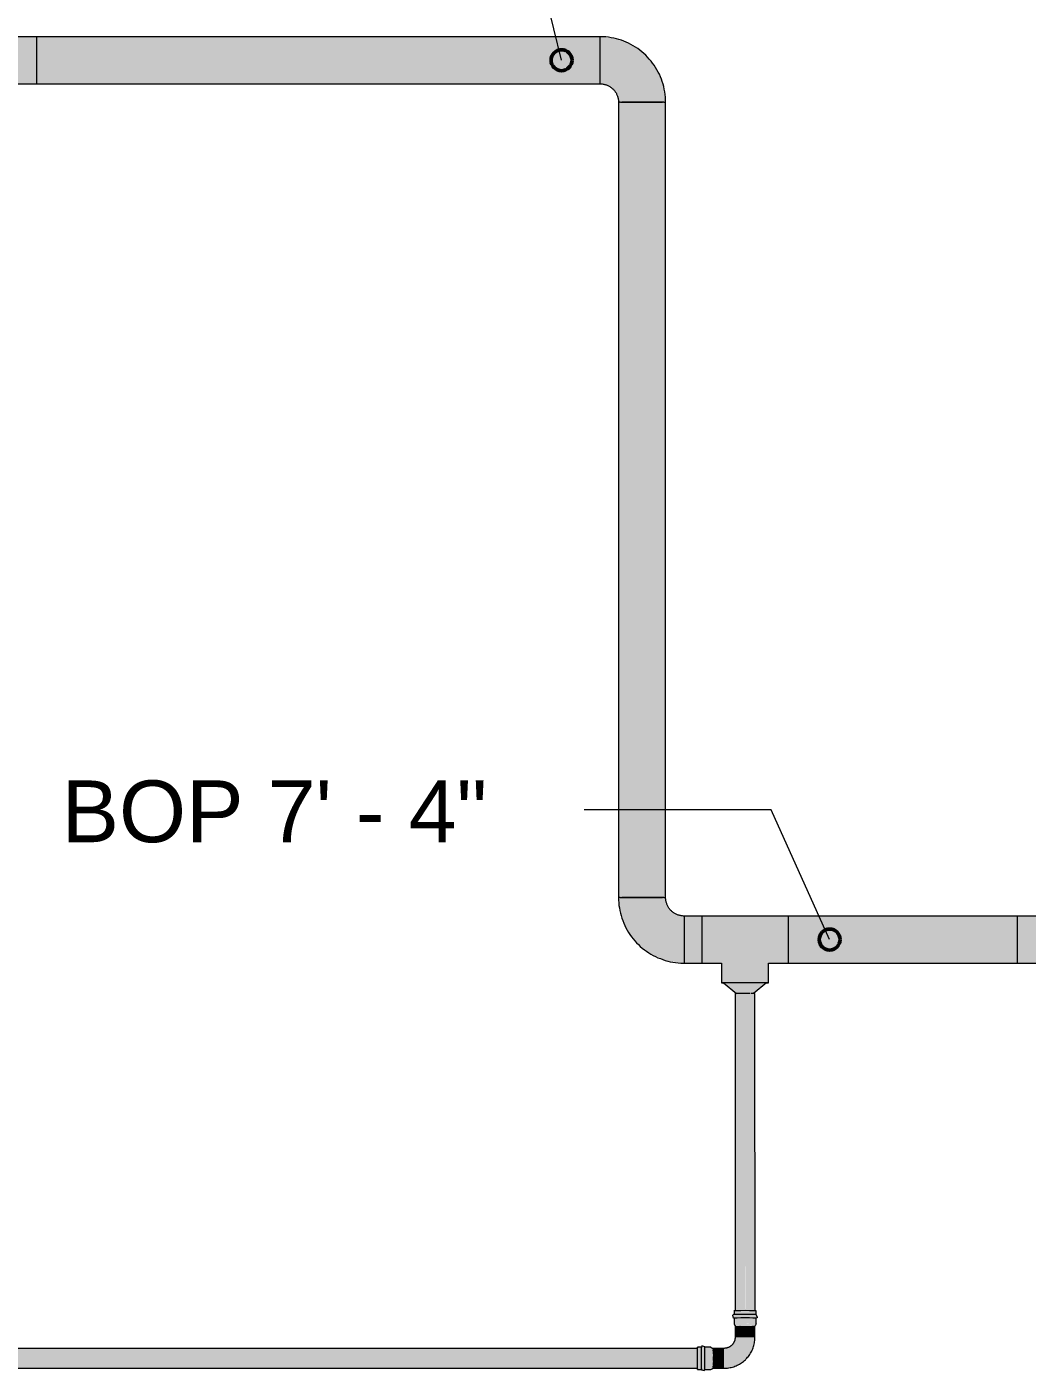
# Model space of a CAD drawing. Header units: inches. Extents: x -3385 to 41, y 7 to 1342.
# Drawn here: x -1278.8 to -1183.2, y 534.5 to 662.9 of the extents above; entities that cross this region are included whole.
import ezdxf

# ---------------------------------------------------------------- set-up
doc = ezdxf.new("R2010")
doc.units = ezdxf.units.IN
doc.header["$MEASUREMENT"] = 0
doc.layers.add('G-ANNO-DIMS', color=111, linetype='Continuous', lineweight=9)
doc.layers.add('P-PIPE', color=3, linetype='Continuous', lineweight=9)
doc.styles.add('Arial', font='arial.ttf', dxfattribs={"height": 5.901198})

# ---------------------------------------------------------------- blocks, each defined once
blk = doc.blocks.new('Elbow - Welded - Generic - Standard-1101236-LOWER PARKING')
at = {"layer": 'P-PIPE'}
blk.add_hatch(color=256, dxfattribs=at).paths.add_polyline_path([(-1215.98, 573.49), (-1215.99, 574.15), (-1215.99, 577.92), (-1215.99, 577.99), (-1216.87, 578.23), (-1217.51, 578.88), (-1217.75, 579.76), (-1222.25, 579.76), (-1222.04, 578.14), (-1221.41, 576.63), (-1220.41, 575.33), (-1219.12, 574.33), (-1217.61, 573.71), (-1215.99, 573.49)], flags=0)
for p, q in [((-1222.25, 579.76), (-1222.18, 579.76)), ((-1222.08, 579.76), (-1221.95, 579.76)), ((-1221.95, 579.76), (-1221.6, 579.76)), ((-1221.59, 579.76), (-1221.13, 579.76)), ((-1221.13, 579.76), (-1220.59, 579.76)), ((-1220.58, 579.76), (-1220.01, 579.76)), ((-1220, 579.76), (-1219.43, 579.76)), ((-1219.42, 579.76), (-1218.88, 579.76)), ((-1218.87, 579.76), (-1218.41, 579.76)), ((-1218.41, 579.76), (-1218.06, 579.76)), ((-1217.92, 579.76), (-1217.83, 579.76)), ((-1217.77, 579.76), (-1217.75, 579.76))]:
    blk.add_line(p, q, dxfattribs=at)
at = {"layer": 'P-PIPE', "flags": 128}
for points in [[(-1222.25, 579.76), (-1222.25, 579.51), (-1222.23, 579.26), (-1222.21, 579.01), (-1222.17, 578.76), (-1222.13, 578.51), (-1222.07, 578.27), (-1222.01, 578.03), (-1221.93, 577.79), (-1221.85, 577.55), (-1221.76, 577.32), (-1221.65, 577.09), (-1221.54, 576.87), (-1221.42, 576.65), (-1221.29, 576.43), (-1221.16, 576.22), (-1221.01, 576.02), (-1220.86, 575.82), (-1220.69, 575.63), (-1220.53, 575.44), (-1220.35, 575.26), (-1220.17, 575.09), (-1219.98, 574.93), (-1219.78, 574.77), (-1219.58, 574.63), (-1219.37, 574.49), (-1219.16, 574.35), (-1218.94, 574.23), (-1218.71, 574.12), (-1218.49, 574.01), (-1218.25, 573.92), (-1218.02, 573.83), (-1217.78, 573.76), (-1217.54, 573.69), (-1217.3, 573.63), (-1217.05, 573.58), (-1216.8, 573.55), (-1216.55, 573.52), (-1216.3, 573.5), (-1216.05, 573.49), (-1215.98, 573.49)], [(-1215.98, 577.99), (-1216.05, 577.99), (-1216.13, 578), (-1216.2, 578.01), (-1216.27, 578.02), (-1216.34, 578.03), (-1216.4, 578.04), (-1216.47, 578.06), (-1216.54, 578.08), (-1216.61, 578.11), (-1216.67, 578.13), (-1216.74, 578.16), (-1216.8, 578.19), (-1216.86, 578.23), (-1216.92, 578.26), (-1216.98, 578.3), (-1217.04, 578.34), (-1217.09, 578.39), (-1217.15, 578.43), (-1217.2, 578.48), (-1217.25, 578.53), (-1217.3, 578.58), (-1217.35, 578.63), (-1217.39, 578.69), (-1217.43, 578.75), (-1217.47, 578.8), (-1217.51, 578.86), (-1217.54, 578.93), (-1217.57, 578.99), (-1217.6, 579.05), (-1217.63, 579.12), (-1217.65, 579.19), (-1217.68, 579.25), (-1217.69, 579.32), (-1217.71, 579.39), (-1217.72, 579.46), (-1217.74, 579.53), (-1217.74, 579.6), (-1217.75, 579.67), (-1217.75, 579.74), (-1217.75, 579.76)]]:
    blk.add_lwpolyline(points, dxfattribs=at)
at = {"layer": 'P-PIPE'}
blk.add_ellipse((-1215.98, 575.74), major_axis=(0, 2.25), ratio=0.003394, start_param=0, end_param=3.141593, dxfattribs=at)
blk = doc.blocks.new('Elbow - Welded - Generic - Standard-V2-LOWER PARKING')
at = {"layer": 'P-PIPE'}
blk.add_hatch(color=256, dxfattribs=at).paths.add_polyline_path([(-1217.79, 655.73), (-1217.75, 655.73), (-1217.96, 657.35), (-1218.59, 658.86), (-1219.59, 660.16), (-1220.88, 661.15), (-1222.39, 661.78), (-1224.02, 661.99), (-1224.01, 661.33), (-1224.01, 657.49), (-1223.13, 657.26), (-1222.49, 656.61), (-1222.25, 655.73), (-1217.83, 655.73)], flags=0)
for p, q in [((-1222.23, 655.73), (-1222.25, 655.73)), ((-1222.08, 655.73), (-1222.17, 655.73)), ((-1221.59, 655.73), (-1221.95, 655.73)), ((-1221.13, 655.73), (-1221.59, 655.73)), ((-1220.58, 655.73), (-1221.12, 655.73)), ((-1220, 655.73), (-1220.58, 655.73)), ((-1219.42, 655.73), (-1219.99, 655.73)), ((-1218.87, 655.73), (-1219.41, 655.73)), ((-1218.41, 655.73), (-1218.87, 655.73)), ((-1218.05, 655.73), (-1218.4, 655.73)), ((-1217.92, 655.73), (-1218.05, 655.73)), ((-1217.75, 655.73), (-1217.83, 655.73))]:
    blk.add_line(p, q, dxfattribs=at)
at = {"layer": 'P-PIPE', "flags": 128}
for points in [[(-1217.75, 655.73), (-1217.76, 655.98), (-1217.77, 656.23), (-1217.8, 656.48), (-1217.83, 656.73), (-1217.88, 656.97), (-1217.93, 657.22), (-1217.99, 657.46), (-1218.07, 657.7), (-1218.15, 657.93), (-1218.24, 658.17), (-1218.35, 658.4), (-1218.46, 658.62), (-1218.58, 658.84), (-1218.71, 659.06), (-1218.84, 659.27), (-1218.99, 659.47), (-1219.14, 659.67), (-1219.31, 659.86), (-1219.47, 660.04), (-1219.65, 660.22), (-1219.83, 660.39), (-1220.02, 660.56), (-1220.22, 660.71), (-1220.42, 660.86), (-1220.63, 661), (-1220.84, 661.13), (-1221.06, 661.25), (-1221.29, 661.37), (-1221.51, 661.47), (-1221.75, 661.57), (-1221.98, 661.65), (-1222.22, 661.73), (-1222.46, 661.8), (-1222.7, 661.85), (-1222.95, 661.9), (-1223.2, 661.94), (-1223.45, 661.97), (-1223.7, 661.98), (-1223.95, 661.99), (-1224.02, 661.99)], [(-1224.02, 657.49), (-1223.95, 657.49), (-1223.87, 657.49), (-1223.8, 657.48), (-1223.73, 657.47), (-1223.67, 657.46), (-1223.6, 657.44), (-1223.53, 657.42), (-1223.46, 657.4), (-1223.39, 657.38), (-1223.33, 657.35), (-1223.26, 657.32), (-1223.2, 657.29), (-1223.14, 657.26), (-1223.08, 657.22), (-1223.02, 657.18), (-1222.96, 657.14), (-1222.91, 657.1), (-1222.85, 657.05), (-1222.8, 657.01), (-1222.75, 656.96), (-1222.7, 656.91), (-1222.65, 656.85), (-1222.61, 656.8), (-1222.57, 656.74), (-1222.53, 656.68), (-1222.49, 656.62), (-1222.46, 656.56), (-1222.43, 656.5), (-1222.4, 656.43), (-1222.37, 656.37), (-1222.35, 656.3), (-1222.32, 656.23), (-1222.31, 656.17), (-1222.29, 656.1), (-1222.28, 656.03), (-1222.27, 655.96), (-1222.26, 655.89), (-1222.25, 655.82), (-1222.25, 655.75), (-1222.25, 655.73)]]:
    blk.add_lwpolyline(points, dxfattribs=at)
at = {"layer": 'P-PIPE'}
blk.add_ellipse((-1224.02, 659.74), major_axis=(0, 2.25), ratio=0.002889, start_param=3.141593, end_param=6.283185, dxfattribs=at)
blk = doc.blocks.new('Victaulic-VicPress316-Elbow 90-45deg Style P568_P571 - Standard-1101469-LOWER PARKING')
at = {"layer": 'P-PIPE'}
for points in [[(-1211.21, 539.59), (-1209.82, 539.59), (-1209.09, 539.59), (-1209.04, 539.63), (-1208.96, 539.73), (-1208.93, 539.75), (-1209.1, 539.92), (-1210.48, 539.92), (-1211.21, 539.92), (-1211.27, 539.88), (-1211.35, 539.78), (-1211.38, 539.75), (-1211.27, 539.64)], [(-1209.01, 539.84), (-1209.04, 539.88), (-1209.1, 539.92), (-1209.02, 539.85)], [(-1209.21, 538.81), (-1209.19, 538.85), (-1209.17, 538.86), (-1209.13, 538.91), (-1209.1, 539.03), (-1210.48, 539.04), (-1211.21, 539.03), (-1211.14, 538.85), (-1211.1, 538.82), (-1211.07, 538.85), (-1210.9, 538.82), (-1210.8, 538.84), (-1210.49, 538.83), (-1210.43, 538.82), (-1210.32, 538.83), (-1210.08, 538.84), (-1209.78, 538.83), (-1209.67, 538.85), (-1209.38, 538.82), (-1209.26, 538.84), (-1209.21, 538.82)], [(-1211.11, 537.76), (-1210.76, 537.76), (-1210.15, 537.76), (-1210.16, 538.84), (-1210.49, 538.83), (-1210.64, 538.85), (-1210.74, 538.84), (-1210.83, 538.84), (-1210.93, 538.82), (-1211.07, 538.85), (-1211.11, 538.81), (-1211.11, 537.76)], [(-1209.21, 537.76), (-1209.21, 538.82), (-1209.27, 538.84), (-1209.43, 538.82), (-1209.49, 538.84), (-1209.78, 538.83), (-1209.87, 538.82), (-1210, 538.83), (-1210.15, 538.84), (-1210.15, 537.76), (-1209.21, 537.76)], [(-1214.17, 534.52), (-1214, 534.68), (-1214, 536.08), (-1214, 536.8), (-1214.04, 536.86), (-1214.14, 536.94), (-1214.17, 536.97), (-1214.33, 536.8), (-1214.33, 535.42), (-1214.33, 534.68), (-1214.29, 534.63), (-1214.19, 534.54)], [(-1213.61, 534.68), (-1213.44, 534.68), (-1213.44, 536.07), (-1213.44, 536.8), (-1214, 536.8), (-1214, 535.75), (-1214, 535.75), (-1214, 534.68)], [(-1213.44, 534.68), (-1213.27, 534.75), (-1213.23, 534.79), (-1213.26, 534.83), (-1213.22, 535), (-1213.25, 535.1), (-1213.23, 535.41), (-1213.22, 535.47), (-1213.24, 535.58), (-1213.24, 535.82), (-1213.24, 536.12), (-1213.25, 536.23), (-1213.22, 536.52), (-1213.25, 536.64), (-1213.25, 536.71), (-1213.27, 536.73), (-1213.32, 536.77), (-1213.44, 536.8), (-1213.44, 535.42), (-1213.44, 534.71)], [(-1212.17, 535.75), (-1211.4, 535.9), (-1210.74, 536.34), (-1210.31, 536.99), (-1210.15, 537.76), (-1211.11, 537.76), (-1211.25, 537.23), (-1211.64, 536.84), (-1212.17, 536.68), (-1212.17, 535.9)], [(-1212.17, 534.79), (-1211.9, 534.85), (-1211.45, 534.91), (-1211, 535.04), (-1210.69, 535.23), (-1210.15, 535.61), (-1210.07, 535.68), (-1209.78, 536.1), (-1209.6, 536.34), (-1209.43, 536.62), (-1209.32, 537.04), (-1209.22, 537.76), (-1210.15, 537.76), (-1210.31, 536.99), (-1210.74, 536.34), (-1211.4, 535.9), (-1212.17, 535.75), (-1212.17, 534.81)], [(-1213.23, 534.79), (-1212.17, 534.81), (-1212.17, 535.14), (-1212.17, 535.75), (-1213.25, 535.74), (-1213.23, 535.41), (-1213.25, 535.26), (-1213.25, 535.2), (-1213.25, 535.07), (-1213.22, 534.97), (-1213.26, 534.82), (-1213.23, 534.79)], [(-1214.08, 534.6), (-1214.04, 534.63), (-1214, 534.68), (-1214.07, 534.61)], [(-1211.92, 534.84), (-1211.43, 534.91), (-1211.46, 534.91), (-1211.9, 534.85)]]:
    blk.add_hatch(color=256, dxfattribs=at).paths.add_polyline_path(points, flags=0)
h = blk.add_hatch(color=256, dxfattribs=at)
h.paths.add_polyline_path([(-1209.82, 539.92), (-1209.1, 539.92), (-1209.1, 540.29), (-1209.82, 540.3), (-1209.82, 540)], flags=0)
h.paths.add_polyline_path([(-1211.21, 539.92), (-1209.82, 539.92), (-1209.82, 540.3), (-1211.21, 540.29), (-1211.21, 539.92)], flags=0)
h = blk.add_hatch(color=256, dxfattribs=at)
h.paths.add_polyline_path([(-1209.1, 539.03), (-1209.1, 539.59), (-1210.15, 539.59), (-1210.15, 539.04), (-1209.13, 539.03)], flags=0)
h.paths.add_polyline_path([(-1211.21, 539.03), (-1210.15, 539.04), (-1210.15, 539.59), (-1211.21, 539.59), (-1211.21, 539.03)], flags=0)
h = blk.add_hatch(color=256, dxfattribs=at)
h.paths.add_polyline_path([(-1214.71, 534.68), (-1214.33, 534.68), (-1214.33, 535.42), (-1214.7, 535.42), (-1214.7, 534.75)], flags=0)
h.paths.add_polyline_path([(-1214.33, 535.42), (-1214.33, 536.8), (-1214.71, 536.8), (-1214.7, 535.42)], flags=0)
h = blk.add_hatch(color=256, dxfattribs=at)
h.paths.add_polyline_path([(-1212.17, 536.22), (-1212.17, 536.69), (-1213.23, 536.68), (-1213.25, 536.63), (-1213.23, 536.47), (-1213.24, 536.41), (-1213.25, 536.22), (-1212.17, 536.22)], flags=0)
h.paths.add_polyline_path([(-1213.25, 535.75), (-1212.17, 535.75), (-1212.17, 536.22), (-1213.25, 536.21), (-1213.24, 536.12), (-1213.22, 536.03), (-1213.24, 535.9), (-1213.25, 535.76)], flags=0)
for p, q in [((-1211.21, 540.29), (-1211.21, 539.92)), ((-1211.21, 539.59), (-1211.21, 539.03)), ((-1209.1, 539.92), (-1209.1, 540.29)), ((-1209.1, 539.03), (-1209.1, 539.59)), ((-1211.21, 539.03), (-1211.11, 538.81)), ((-1211.11, 538.88), (-1211.11, 537.76)), ((-1209.21, 537.76), (-1209.21, 538.86)), ((-1209.18, 538.84), (-1209.21, 538.81)), ((-1209.1, 539.03), (-1209.18, 538.84)), ((-1214.33, 536.8), (-1214.71, 536.8)), ((-1213.44, 536.8), (-1214, 536.8)), ((-1213.44, 536.8), (-1213.23, 536.69)), ((-1212.17, 536.69), (-1213.27, 536.69)), ((-1214.71, 534.68), (-1214.33, 534.68)), ((-1214, 534.68), (-1213.44, 534.68)), ((-1213.44, 534.68), (-1213.25, 534.76)), ((-1213.29, 534.79), (-1212.17, 534.79)), ((-1213.25, 534.76), (-1213.23, 534.79))]:
    blk.add_line(p, q, dxfattribs=at)
at = {"layer": 'P-PIPE', "flags": 128}
for points in [[(-1208.98, 539.64), (-1209.08, 539.92), (-1209.09, 539.92), (-1209.1, 539.92), (-1209.11, 539.92), (-1209.11, 539.92), (-1209.12, 539.92), (-1209.13, 539.92), (-1209.15, 539.92), (-1209.16, 539.92), (-1209.18, 539.92), (-1209.19, 539.92), (-1209.21, 539.92), (-1209.23, 539.92), (-1209.26, 539.92), (-1209.28, 539.92), (-1209.3, 539.92), (-1209.33, 539.92), (-1209.36, 539.92), (-1209.38, 539.92), (-1209.41, 539.92), (-1209.45, 539.92), (-1209.48, 539.92), (-1209.51, 539.92), (-1209.54, 539.92), (-1209.58, 539.92), (-1209.62, 539.92), (-1209.65, 539.92), (-1209.69, 539.92), (-1209.73, 539.92), (-1209.77, 539.92), (-1209.81, 539.92), (-1209.85, 539.92), (-1209.89, 539.92), (-1209.93, 539.92), (-1209.97, 539.92), (-1210.01, 539.92), (-1210.06, 539.92), (-1210.1, 539.92), (-1210.14, 539.92), (-1210.18, 539.92), (-1210.22, 539.92), (-1210.27, 539.92), (-1210.31, 539.92), (-1210.35, 539.92), (-1210.39, 539.92), (-1210.43, 539.92), (-1210.47, 539.92), (-1210.51, 539.92), (-1210.55, 539.92), (-1210.59, 539.92), (-1210.63, 539.92), (-1210.67, 539.92), (-1210.71, 539.92), (-1210.74, 539.92), (-1210.78, 539.92), (-1210.81, 539.92), (-1210.84, 539.92), (-1210.87, 539.92), (-1210.91, 539.92), (-1210.93, 539.92), (-1210.96, 539.92), (-1210.99, 539.92), (-1211.02, 539.92), (-1211.04, 539.92), (-1211.06, 539.92), (-1211.08, 539.92), (-1211.1, 539.92), (-1211.12, 539.92), (-1211.14, 539.92), (-1211.15, 539.92), (-1211.17, 539.92), (-1211.18, 539.92), (-1211.19, 539.92), (-1211.2, 539.92), (-1211.21, 539.92), (-1211.22, 539.92), (-1211.22, 539.92), (-1211.24, 539.92), (-1211.33, 539.87)], [(-1211.17, 539.59), (-1211.18, 539.59), (-1211.19, 539.59), (-1211.2, 539.59), (-1211.21, 539.59), (-1211.22, 539.59), (-1211.23, 539.59), (-1211.25, 539.59), (-1211.33, 539.87)], [(-1208.98, 539.64), (-1209.08, 539.59), (-1209.09, 539.59), (-1209.1, 539.59), (-1209.11, 539.59), (-1209.12, 539.59), (-1209.13, 539.59), (-1209.14, 539.59)], [(-1214.28, 536.92), (-1214.33, 536.82), (-1214.33, 536.81), (-1214.33, 536.8), (-1214.33, 536.79), (-1214.33, 536.78), (-1214.33, 536.77), (-1214.33, 536.76)], [(-1214.05, 534.57), (-1214, 534.67), (-1214, 534.68), (-1214, 534.69), (-1214, 534.69), (-1214, 534.7), (-1214, 534.71), (-1214, 534.72), (-1214, 534.74), (-1214, 534.75), (-1214, 534.77), (-1214, 534.79), (-1214, 534.8), (-1214, 534.83), (-1214, 534.85), (-1214, 534.87), (-1214, 534.9), (-1214, 534.92), (-1214, 534.95), (-1214, 534.98), (-1214, 535.01), (-1214, 535.04), (-1214, 535.07), (-1214, 535.1), (-1214, 535.14), (-1214, 535.17), (-1214, 535.21), (-1214, 535.25), (-1214, 535.29), (-1214, 535.32), (-1214, 535.36), (-1214, 535.4), (-1214, 535.44), (-1214, 535.48), (-1214, 535.53), (-1214, 535.57), (-1214, 535.61), (-1214, 535.65), (-1214, 535.69), (-1214, 535.74), (-1214, 535.78), (-1214, 535.82), (-1214, 535.86), (-1214, 535.91), (-1214, 535.95), (-1214, 535.99), (-1214, 536.03), (-1214, 536.07), (-1214, 536.11), (-1214, 536.15), (-1214, 536.19), (-1214, 536.23), (-1214, 536.26), (-1214, 536.3), (-1214, 536.34), (-1214, 536.37), (-1214, 536.4), (-1214, 536.44), (-1214, 536.47), (-1214, 536.5), (-1214, 536.53), (-1214, 536.56), (-1214, 536.58), (-1214, 536.61), (-1214, 536.63), (-1214, 536.65), (-1214, 536.68), (-1214, 536.69), (-1214, 536.71), (-1214, 536.73), (-1214, 536.74), (-1214, 536.76), (-1214, 536.77), (-1214, 536.78), (-1214, 536.79), (-1214, 536.8), (-1214, 536.8), (-1214, 536.81), (-1214.01, 536.84), (-1214.28, 536.92)], [(-1211.42, 537.01), (-1211.45, 536.98), (-1211.48, 536.95), (-1211.51, 536.92), (-1211.55, 536.9), (-1211.58, 536.87), (-1211.62, 536.85), (-1211.66, 536.83), (-1211.69, 536.81), (-1211.73, 536.79), (-1211.77, 536.77), (-1211.81, 536.76), (-1211.85, 536.74), (-1211.89, 536.73), (-1211.93, 536.72), (-1211.97, 536.71), (-1212.02, 536.7), (-1212.06, 536.7), (-1212.1, 536.7), (-1212.14, 536.69), (-1212.17, 536.69)], [(-1211.11, 537.76), (-1211.11, 537.72), (-1211.11, 537.67), (-1211.11, 537.63), (-1211.12, 537.59), (-1211.13, 537.55), (-1211.14, 537.51), (-1211.15, 537.46), (-1211.16, 537.42), (-1211.17, 537.38), (-1211.19, 537.34), (-1211.21, 537.3), (-1211.23, 537.27), (-1211.25, 537.23), (-1211.27, 537.19), (-1211.29, 537.16), (-1211.32, 537.12), (-1211.34, 537.09), (-1211.37, 537.06), (-1211.4, 537.02), (-1211.42, 537.01)], [(-1210.07, 535.66), (-1209.99, 535.75), (-1209.91, 535.84), (-1209.84, 535.93), (-1209.77, 536.02), (-1209.7, 536.12), (-1209.64, 536.22), (-1209.58, 536.32), (-1209.52, 536.43), (-1209.47, 536.53), (-1209.42, 536.64), (-1209.38, 536.75), (-1209.34, 536.87), (-1209.31, 536.98), (-1209.28, 537.1), (-1209.26, 537.21), (-1209.24, 537.33), (-1209.22, 537.45), (-1209.21, 537.56), (-1209.21, 537.68), (-1209.21, 537.76)], [(-1212.17, 534.79), (-1212.05, 534.8), (-1211.93, 534.8), (-1211.82, 534.81), (-1211.7, 534.83), (-1211.58, 534.85), (-1211.47, 534.88), (-1211.35, 534.91), (-1211.24, 534.94), (-1211.13, 534.98), (-1211.02, 535.03), (-1210.91, 535.08), (-1210.8, 535.13), (-1210.7, 535.19), (-1210.6, 535.25), (-1210.5, 535.31), (-1210.4, 535.38), (-1210.31, 535.45), (-1210.22, 535.53), (-1210.13, 535.61), (-1210.07, 535.66)], [(-1214.33, 534.73), (-1214.33, 534.72), (-1214.33, 534.71), (-1214.33, 534.7), (-1214.33, 534.69), (-1214.33, 534.68), (-1214.33, 534.67), (-1214.33, 534.65), (-1214.05, 534.57)]]:
    blk.add_lwpolyline(points, dxfattribs=at)
at = {"layer": 'P-PIPE'}
for centre, major_axis, start_param, end_param in [((-1210.16, 540.29), (1.06, 0), 0, 3.137426), ((-1210.16, 539.92), (1.06, 0), 0, 3.137426), ((-1210.16, 539.59), (1.06, 0), 0, 3.137426), ((-1210.16, 538.81), (0.95, 0), 2.482258, 2.509107), ((-1210.16, 538.81), (0.95, 0), 1.880789, 1.901522), ((-1210.16, 538.81), (0.95, 0), 1.231737, 1.25247), ((-1210.16, 538.81), (0.95, 0), 0.624152, 0.651001), ((-1214.71, 535.74), (0, 1.06), 3.145759, 6.283185), ((-1214.71, 535.74), (0, 1.06), 0.004167, 0.338502), ((-1214.33, 535.74), (0, 1.06), 3.145759, 6.283185), ((-1214, 535.74), (0, 1.06), 3.145759, 6.283185), ((-1213.23, 535.74), (0, 0.95), 5.632184, 5.659033), ((-1213.23, 535.74), (0, 0.95), 5.030715, 5.051448), ((-1214.71, 535.74), (0, 1.06), 2.800833, 2.899607), ((-1213.23, 535.74), (0, 0.95), 4.381663, 4.402396), ((-1213.23, 535.74), (0, 0.95), 3.774078, 3.800927)]:
    blk.add_ellipse(centre, major_axis=major_axis, ratio=0.004167, start_param=start_param, end_param=end_param, dxfattribs=at)

msp = doc.modelspace()

# ---------------------------------------------------------------- hatches: boundary and pattern name
at = {"layer": 'P-PIPE'}
for points in [[(-1284.25, 657.493), (-1282.576, 659.17), (-1281.993, 659.752), (-1279.75, 657.493), (-1277.866, 657.493), (-1277.861, 658.392), (-1277.866, 661.993), (-1286.133, 661.993), (-1286.129, 661.341), (-1286.133, 657.493)], [(-1231.087, 657.493), (-1224.016, 657.493), (-1224.011, 658.384), (-1224.01, 659.743), (-1277.859, 659.743), (-1277.864, 657.493), (-1266.037, 657.493)], [(-1220, 579.759), (-1220, 655.727), (-1222.25, 655.723), (-1222.25, 579.759), (-1220.008, 579.759)], [(-1219.425, 579.759), (-1217.75, 579.759), (-1217.75, 655.727), (-1220, 655.727), (-1220, 579.759), (-1219.757, 579.759)], [(-1214.298, 575.743), (-1214.294, 577.993), (-1215.984, 577.993), (-1215.99, 577.334), (-1215.992, 575.743), (-1214.557, 575.743)], [(-1184.142, 575.743), (-1184.136, 577.993), (-1206.023, 577.993), (-1206.028, 577.334), (-1206.03, 575.743), (-1196.138, 575.743)], [(-1184.134, 573.493), (-1175.867, 573.493), (-1175.872, 574.145), (-1175.868, 577.953), (-1175.868, 577.993), (-1177.751, 577.993), (-1180.008, 575.733), (-1182.25, 577.993), (-1184.134, 577.993), (-1184.14, 577.327), (-1184.135, 573.531), (-1184.134, 573.494)], [(-1212.406, 571.609), (-1211.753, 571.616), (-1208.212, 571.614), (-1207.907, 571.609), (-1207.907, 573.493), (-1210.164, 575.752), (-1212.406, 573.493), (-1212.406, 573.41)], [(-1210.971, 570.58), (-1209.334, 570.586), (-1208.094, 571.609), (-1209.29, 571.617), (-1212.219, 571.609), (-1210.972, 570.58)], [(-1208.098, 571.605), (-1208.34, 571.614), (-1211.753, 571.616), (-1209.584, 571.617), (-1208.097, 571.607)], [(-1211.106, 540.295), (-1210.156, 540.298), (-1210.157, 570.582), (-1211.107, 570.578), (-1211.106, 540.295)], [(-1209.206, 540.295), (-1209.207, 570.578), (-1209.682, 570.581), (-1210.157, 570.582), (-1210.145, 540.298), (-1209.234, 540.295)], [(-1283.512, 535.743), (-1214.702, 535.748), (-1214.705, 536.693), (-1289.755, 536.693), (-1289.752, 536.218), (-1289.751, 535.743)], [(-1283.512, 534.793), (-1214.704, 534.794), (-1214.702, 535.743), (-1289.751, 535.743), (-1289.753, 534.793)]]:
    msp.add_hatch(color=256, dxfattribs=at).paths.add_polyline_path(points, flags=0)
h = msp.add_hatch(color=256, dxfattribs=at)
h.paths.add_polyline_path([(-1277.86, 660.868), (-1277.859, 660.868), (-1266.037, 660.749)], flags=0)
h.paths.add_polyline_path([(-1277.859, 659.743), (-1224.009, 659.743), (-1224.016, 661.993), (-1277.866, 661.993), (-1277.861, 661.334), (-1277.859, 660.325)], flags=0)
h = msp.add_hatch(color=256, dxfattribs=at)
h.paths.add_polyline_path([(-1206.024, 573.532), (-1206.028, 573.532), (-1206.025, 573.532)], flags=0)
h.paths.add_polyline_path([(-1214.29, 573.493), (-1212.406, 573.493), (-1212.08, 573.828), (-1210.164, 575.752), (-1207.907, 573.493), (-1206.023, 573.493), (-1206.028, 574.158), (-1206.024, 577.955), (-1206.025, 577.993), (-1214.29, 577.992), (-1214.296, 577.34), (-1214.291, 573.532), (-1214.291, 573.514)], flags=0)
h.paths.add_polyline_path([(-1206.025, 577.919), (-1206.025, 577.919), (-1210.092, 577.955)], flags=0)
h = msp.add_hatch(color=256, dxfattribs=at)
h.paths.add_polyline_path([(-1215.984, 573.493), (-1214.29, 573.493), (-1214.296, 574.297), (-1214.297, 574.618), (-1215.991, 574.618), (-1215.985, 573.532)], flags=0)
h.paths.add_polyline_path([(-1214.297, 574.618), (-1214.298, 575.743), (-1215.992, 575.743), (-1215.991, 574.618), (-1214.298, 574.618)], flags=0)
h = msp.add_hatch(color=256, dxfattribs=at)
h.paths.add_polyline_path([(-1206.021, 573.493), (-1184.134, 573.493), (-1184.14, 574.152), (-1184.142, 575.743), (-1206.03, 575.743), (-1206.023, 573.493)], flags=0)
h.paths.add_polyline_path([(-1206.029, 574.618), (-1206.029, 574.618), (-1196.138, 574.618)], flags=0)
h.paths.add_polyline_path([(-1206.029, 575.16), (-1206.03, 575.16), (-1196.138, 575.16)], flags=0)

# ---------------------------------------------------------------- linework, layer by layer
at = {"layer": 'G-ANNO-DIMS'}
for p, q in [((-1227.698, 659.743), (-1230.962, 673.101)), ((-1207.672, 588.142), (-1233.617, 588.142)), ((-1202.072, 575.743), (-1207.672, 588.142))]:
    msp.add_line(p, q, dxfattribs=at)
at = {"layer": 'G-ANNO-DIMS', "lineweight": 50}
for centre in [(-1227.698, 659.743), (-1202.072, 575.743)]:
    msp.add_circle(centre, 1, dxfattribs=at)
at = {"layer": 'P-PIPE'}
for p, q in [((-1277.866, 661.993), (-1286.133, 661.993)), ((-1224.016, 661.993), (-1277.866, 661.993)), ((-1279.75, 657.493), (-1277.866, 657.493)), ((-1277.866, 657.493), (-1224.016, 657.493)), ((-1222.25, 655.727), (-1222.25, 579.759)), ((-1222.23, 655.727), (-1222.173, 655.727)), ((-1222.078, 655.727), (-1221.949, 655.727)), ((-1221.946, 655.727), (-1221.591, 655.727)), ((-1221.587, 655.727), (-1221.125, 655.727)), ((-1221.12, 655.727), (-1220.582, 655.727)), ((-1220.576, 655.727), (-1220, 655.727)), ((-1219.994, 655.727), (-1219.418, 655.727)), ((-1219.411, 655.727), (-1218.875, 655.727)), ((-1218.869, 655.727), (-1218.409, 655.727)), ((-1218.404, 655.727), (-1218.052, 655.727)), ((-1217.92, 655.727), (-1217.827, 655.727)), ((-1217.769, 655.727), (-1217.75, 655.727)), ((-1217.75, 579.759), (-1217.75, 655.727)), ((-1222.231, 579.759), (-1222.25, 579.759)), ((-1222.08, 579.759), (-1222.173, 579.759)), ((-1221.597, 579.759), (-1221.949, 579.759)), ((-1221.132, 579.759), (-1221.591, 579.759)), ((-1220.59, 579.759), (-1221.125, 579.759)), ((-1220.008, 579.759), (-1220.582, 579.759)), ((-1219.425, 579.759), (-1220, 579.759)), ((-1218.881, 579.759), (-1219.418, 579.759)), ((-1218.414, 579.759), (-1218.875, 579.759)), ((-1218.055, 579.759), (-1218.409, 579.759)), ((-1217.923, 579.759), (-1218.052, 579.759)), ((-1217.77, 579.759), (-1217.827, 579.759)), ((-1214.29, 577.993), (-1215.984, 577.993)), ((-1206.023, 577.993), (-1214.29, 577.993)), ((-1184.134, 577.993), (-1206.023, 577.993)), ((-1182.25, 577.993), (-1184.134, 577.993)), ((-1215.984, 573.493), (-1214.29, 573.493)), ((-1214.29, 573.493), (-1212.406, 573.493)), ((-1212.407, 573.493), (-1212.407, 571.609)), ((-1207.907, 573.493), (-1206.023, 573.493)), ((-1207.907, 571.609), (-1207.907, 573.493)), ((-1206.023, 573.493), (-1184.134, 573.493)), ((-1184.134, 573.493), (-1175.867, 573.493)), ((-1212.219, 571.609), (-1210.969, 570.578)), ((-1208.094, 571.609), (-1209.344, 570.578)), ((-1211.107, 570.578), (-1211.106, 540.295)), ((-1209.206, 540.295), (-1209.207, 570.578)), ((-1214.704, 536.693), (-1289.755, 536.693)), ((-1289.755, 534.793), (-1214.704, 534.793))]:
    msp.add_line(p, q, dxfattribs=at)
for centre, major_axis, ratio, start_param, end_param in [((-1277.866, 659.743), (0, 2.25), 0.0028895, 6.0255525, 6.2831853), ((-1277.866, 659.743), (0, 2.25), 0.0028895, 6.154357, 6.2831853), ((-1277.866, 659.743), (0, 2.25), 0.0028895, 5.8925576, 6.0213859), ((-1277.866, 659.743), (0, 2.25), 0.0028895, 5.7637532, 5.8925814), ((-1277.866, 659.743), (0, 2.25), 0.0028895, 5.6307582, 5.7595865), ((-1277.866, 659.743), (0, 2.25), 0.0028895, 5.5019538, 5.6307821), ((-1277.866, 659.743), (0, 2.25), 0.0028895, 5.2401544, 5.4982253), ((-1277.866, 659.743), (0, 2.25), 0.0028895, 5.2405436, 5.4977871), ((-1224.016, 659.743), (0, 2.25), 0.0028895, 4.712389, 6.2831853), ((-1277.866, 659.743), (0, 2.25), 0.0028895, 4.978355, 5.2362354), ((-1277.866, 659.743), (0, 2.25), 0.0028895, 4.9785546, 5.2359878), ((-1277.866, 659.743), (0, 2.25), 0.0028895, 4.7165556, 4.974284), ((-1277.866, 659.743), (0, 2.25), 0.0028895, 4.7166036, 4.9741884), ((-1277.866, 659.743), (0, 2.25), 0.0028895, 4.1927118, 4.4505896), ((-1277.866, 659.743), (0, 2.25), 0.0028895, 4.1929568, 4.4503926), ((-1277.866, 659.743), (0, 2.25), 0.0028895, 4.4547562, 4.7123433), ((-1277.866, 659.743), (0, 2.25), 0.0028895, 4.4546628, 4.712389), ((-1224.016, 659.743), (0, 2.25), 0.0028895, 3.1415927, 4.712389), ((-1277.866, 659.743), (0, 2.25), 0.0028895, 3.1457593, 3.2745876), ((-1277.866, 659.743), (0, 2.25), 0.0028895, 3.2745638, 3.403392), ((-1277.866, 659.743), (0, 2.25), 0.0028895, 3.4075587, 3.536387), ((-1277.866, 659.743), (0, 2.25), 0.0028895, 3.5363631, 3.6651914), ((-1277.866, 659.743), (0, 2.25), 0.0028895, 3.8007667, 3.9269908), ((-1277.866, 659.743), (0, 2.25), 0.0028895, 3.6693581, 3.7981863), ((-1277.866, 659.743), (0, 2.25), 0.0028895, 3.9307229, 4.1887902), ((-1277.866, 659.743), (0, 2.25), 0.0028895, 3.9311574, 4.1884046), ((-1215.984, 575.743), (0, 2.25), 0.0033943, 0, 1.5707963), ((-1214.29, 575.743), (0, 2.25), 0.0033943, 0.2617994, 0.3906277), ((-1214.29, 575.743), (0, 2.25), 0.0033943, 0, 0.2576328), ((-1214.29, 575.743), (0, 2.25), 0.0033943, 0, 0.1288283), ((-1206.023, 575.743), (0, 2.25), 0.0033943, 0.2617994, 0.3906277), ((-1206.023, 575.743), (0, 2.25), 0.0033943, 0, 0.2576328), ((-1206.023, 575.743), (0, 2.25), 0.0033943, 0, 0.1288283), ((-1184.134, 575.743), (0, 2.25), 0.0033943, 0.265966, 0.3947943), ((-1184.134, 575.743), (0, 2.25), 0.0033943, 0.1329711, 0.2617994), ((-1184.134, 575.743), (0, 2.25), 0.0033943, 0.0041666, 0.1329949), ((-1214.29, 575.743), (0, 2.25), 0.0033943, 1.0469499, 1.3048303), ((-1214.29, 575.743), (0, 2.25), 0.0033943, 1.0471976, 1.3046307), ((-1214.29, 575.743), (0, 2.25), 0.0033943, 0.78496, 1.0430309), ((-1214.29, 575.743), (0, 2.25), 0.0033943, 0.7853982, 1.0426418), ((-1214.29, 575.743), (0, 2.25), 0.0033943, 0.6524033, 0.7812315), ((-1214.29, 575.743), (0, 2.25), 0.0033943, 0.5235988, 0.6524271), ((-1214.29, 575.743), (0, 2.25), 0.0033943, 0.3906039, 0.5194322), ((-1206.023, 575.743), (0, 2.25), 0.0033943, 1.0471976, 1.3046307), ((-1206.023, 575.743), (0, 2.25), 0.0033943, 1.0469499, 1.3048303), ((-1206.023, 575.743), (0, 2.25), 0.0033943, 0.7853982, 1.0426418), ((-1206.023, 575.743), (0, 2.25), 0.0033943, 0.78496, 1.0430309), ((-1206.023, 575.743), (0, 2.25), 0.0033943, 0.6524033, 0.7812315), ((-1206.023, 575.743), (0, 2.25), 0.0033943, 0.5235988, 0.6524271), ((-1206.023, 575.743), (0, 2.25), 0.0033943, 0.3906039, 0.5194322), ((-1184.134, 575.743), (0, 2.25), 0.0033943, 1.0513642, 1.3087999), ((-1184.134, 575.743), (0, 2.25), 0.0033943, 1.0511191, 1.3089969), ((-1184.134, 575.743), (0, 2.25), 0.0033943, 0.7891302, 1.0471976), ((-1184.134, 575.743), (0, 2.25), 0.0033943, 0.7895648, 1.0468119), ((-1184.134, 575.743), (0, 2.25), 0.0033943, 0.659174, 0.7853982), ((-1184.134, 575.743), (0, 2.25), 0.0033943, 0.5277654, 0.6565937), ((-1184.134, 575.743), (0, 2.25), 0.0033943, 0.3947705, 0.5235988), ((-1215.984, 575.743), (0, 2.25), 0.0033943, 1.5707963, 3.1415927), ((-1214.29, 575.743), (0, 2.25), 0.0033943, 1.3089013, 1.5666297), ((-1214.29, 575.743), (0, 2.25), 0.0033943, 1.3089969, 1.5665817), ((-1214.29, 575.743), (0, 2.25), 0.0033943, 1.570842, 1.8284291), ((-1214.29, 575.743), (0, 2.25), 0.0033943, 1.5707963, 1.8285225), ((-1206.023, 575.743), (0, 2.25), 0.0033943, 1.3089969, 1.5665817), ((-1206.023, 575.743), (0, 2.25), 0.0033943, 1.3089013, 1.5666297), ((-1206.023, 575.743), (0, 2.25), 0.0033943, 1.5707963, 1.8285225), ((-1206.023, 575.743), (0, 2.25), 0.0033943, 1.570842, 1.8284291), ((-1184.134, 575.743), (0, 2.25), 0.0033943, 1.3131636, 1.5707506), ((-1184.134, 575.743), (0, 2.25), 0.0033943, 1.3130702, 1.5707963), ((-1184.134, 575.743), (0, 2.25), 0.0033943, 1.5749629, 1.8326914), ((-1184.134, 575.743), (0, 2.25), 0.0033943, 1.5750109, 1.8325957), ((-1214.29, 575.743), (0, 2.25), 0.0033943, 1.8327927, 2.0902285), ((-1214.29, 575.743), (0, 2.25), 0.0033943, 1.8325957, 2.0904735), ((-1214.29, 575.743), (0, 2.25), 0.0033943, 2.0943951, 2.3524625), ((-1214.29, 575.743), (0, 2.25), 0.0033943, 2.0947807, 2.3520279), ((-1214.29, 575.743), (0, 2.25), 0.0033943, 2.3561945, 2.4824187), ((-1206.023, 575.743), (0, 2.25), 0.0033943, 1.8325957, 2.0904735), ((-1206.023, 575.743), (0, 2.25), 0.0033943, 1.8327927, 2.0902285), ((-1206.023, 575.743), (0, 2.25), 0.0033943, 2.0943951, 2.3524625), ((-1206.023, 575.743), (0, 2.25), 0.0033943, 2.0947807, 2.3520279), ((-1206.023, 575.743), (0, 2.25), 0.0033943, 2.3561945, 2.4824186), ((-1184.134, 575.743), (0, 2.25), 0.0033943, 1.8367623, 2.0946428), ((-1184.134, 575.743), (0, 2.25), 0.0033943, 1.836962, 2.0943951), ((-1184.134, 575.743), (0, 2.25), 0.0033943, 2.0985617, 2.3566326), ((-1184.134, 575.743), (0, 2.25), 0.0033943, 2.0989509, 2.3561945), ((-1184.134, 575.743), (0, 2.25), 0.0033943, 2.3603611, 2.4891894), ((-1214.29, 575.743), (0, 2.25), 0.0033943, 2.484999, 2.6138273), ((-1214.29, 575.743), (0, 2.25), 0.0033943, 2.6179939, 2.7468222), ((-1214.29, 575.743), (0, 2.25), 0.0033943, 2.7467984, 2.8756266), ((-1214.29, 575.743), (0, 2.25), 0.0033943, 2.8797933, 3.0086216), ((-1214.29, 575.743), (0, 2.25), 0.0033943, 3.0085977, 3.137426), ((-1206.023, 575.743), (0, 2.25), 0.0033943, 2.484999, 2.6138273), ((-1206.023, 575.743), (0, 2.25), 0.0033943, 2.6179939, 2.7468222), ((-1206.023, 575.743), (0, 2.25), 0.0033943, 2.7467984, 2.8756266), ((-1206.023, 575.743), (0, 2.25), 0.0033943, 2.8797933, 3.0086216), ((-1206.023, 575.743), (0, 2.25), 0.0033943, 3.0085977, 3.137426), ((-1184.134, 575.743), (0, 2.25), 0.0033943, 2.4891656, 2.6179939), ((-1184.134, 575.743), (0, 2.25), 0.0033943, 2.6221605, 2.7509888), ((-1184.134, 575.743), (0, 2.25), 0.0033943, 2.750965, 2.8797933), ((-1184.134, 575.743), (0, 2.25), 0.0033943, 2.8839599, 3.1415927), ((-1184.134, 575.743), (0, 2.25), 0.0033943, 3.0127644, 3.1415927), ((-1210.157, 571.609), (2.25, 0), 0.0041666, 0.0033943, 3.144987), ((-1210.157, 571.609), (-2.25, 0), 0.0041666, 0.0033943, 0.3959285), ((-1210.157, 571.609), (2.25, 0), 0.0041666, 5.8871578, 6.2831853), ((-1210.157, 570.578), (0.95, 0), 0.0041666, 1.5707963, 3.1415927), ((-1210.157, 570.578), (0.95, 0), 0.0041666, 1.0471976, 1.5707963), ((-1210.157, 570.578), (0.95, 0), 0.0041666, 0, 0.9173688)]:
    msp.add_ellipse(centre, major_axis=major_axis, ratio=ratio, start_param=start_param, end_param=end_param, dxfattribs=at)

# ---------------------------------------------------------------- block references
for name in ['Elbow - Welded - Generic - Standard-V2-LOWER PARKING', 'Elbow - Welded - Generic - Standard-1101236-LOWER PARKING', 'Victaulic-VicPress316-Elbow 90-45deg Style P568_P571 - Standard-1101469-LOWER PARKING']:
    msp.add_blockref(name, (0, 0), dxfattribs=at)

# ---------------------------------------------------------------- next in the draw order: texts
at = {"layer": 'G-ANNO-DIMS', "insert": (-1275.497, 590.946), "char_height": 5.9012, "width": 48.456, "attachment_point": 1, "line_spacing_factor": 0.938532, "style": 'Arial', "bg_fill": 3, "box_fill_scale": 1.25, "bg_fill_color": 0, "bg_fill_transparency": 0}
msp.add_mtext('BOP 7\' - 4"', dxfattribs=at)

doc.saveas('drawing.dxf')
